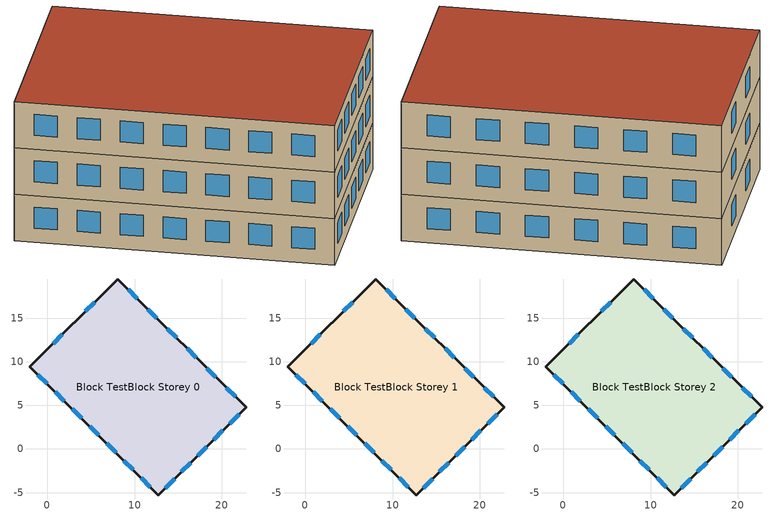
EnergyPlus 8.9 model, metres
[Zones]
Block TestBlock Storey 0
 floor ground (FLOOR_Const): 8.07,19.47 22.77,4.77 12.73,-5.27 -1.97,9.43 z0
 wall outside (WALL_Const): -1.97,9.43 12.73,-5.27 22.77,4.77 8.07,19.47 -1.97,9.43 z0:3.3
 window (WIN_Simple_Clear): 10.32,17.22 9.26,18.28 / 12.57,14.97 11.51,16.03 / 14.82,12.72 13.76,13.78 / 17.08,10.46 16.02,11.52 / 19.33,8.21 18.27,9.27 / 21.58,5.96 20.52,7.02 / 13.52,-4.48 14.58,-3.42 / 15.37,-2.63 16.43,-1.57 / 17.22,-0.78 18.28,0.28 / 19.07,1.07 20.13,2.13 / 20.92,2.92 21.98,3.98 / -1.06,8.52 0,7.46 / 0.91,6.55 1.97,5.49 / 2.88,4.58 3.94,3.52 / 4.85,2.61 5.91,1.55 / 6.82,0.64 7.88,-0.42 / 8.79,-1.33 9.85,-2.39 / 10.76,-3.3 11.82,-4.36 / 1.73,13.13 0.67,12.07 / 5.43,16.83 4.37,15.77 z1:2.5
Block TestBlock Storey 1
 floor to Block TestBlock Storey 0 (FLOOR_Const): 8.07,19.47 22.77,4.77 12.73,-5.27 -1.97,9.43 z3.3
 wall outside (WALL_Const): -1.97,9.43 12.73,-5.27 22.77,4.77 8.07,19.47 -1.97,9.43 z3.3:6.6
 window (WIN_Simple_Clear): 10.32,17.22 9.26,18.28 / 12.57,14.97 11.51,16.03 / 14.82,12.72 13.76,13.78 / 17.08,10.46 16.02,11.52 / 19.33,8.21 18.27,9.27 / 21.58,5.96 20.52,7.02 / 13.52,-4.48 14.58,-3.42 / 15.37,-2.63 16.43,-1.57 / 17.22,-0.78 18.28,0.28 / 19.07,1.07 20.13,2.13 / 20.92,2.92 21.98,3.98 / -1.06,8.52 0,7.46 / 0.91,6.55 1.97,5.49 / 2.88,4.58 3.94,3.52 / 4.85,2.61 5.91,1.55 / 6.82,0.64 7.88,-0.42 / 8.79,-1.33 9.85,-2.39 / 10.76,-3.3 11.82,-4.36 / 1.73,13.13 0.67,12.07 / 5.43,16.83 4.37,15.77 z4.3:5.8
Block TestBlock Storey 2
 floor to Block TestBlock Storey 1 (FLOOR_Const): 8.07,19.47 22.77,4.77 12.73,-5.27 -1.97,9.43 z6.6
 wall outside (WALL_Const): -1.97,9.43 12.73,-5.27 22.77,4.77 8.07,19.47 -1.97,9.43 z6.6:9.9
 window (WIN_Simple_Clear): 10.32,17.22 9.26,18.28 / 12.57,14.97 11.51,16.03 / 14.82,12.72 13.76,13.78 / 17.08,10.46 16.02,11.52 / 19.33,8.21 18.27,9.27 / 21.58,5.96 20.52,7.02 / 13.52,-4.48 14.58,-3.42 / 15.37,-2.63 16.43,-1.57 / 17.22,-0.78 18.28,0.28 / 19.07,1.07 20.13,2.13 / 20.92,2.92 21.98,3.98 / -1.06,8.52 0,7.46 / 0.91,6.55 1.97,5.49 / 2.88,4.58 3.94,3.52 / 4.85,2.61 5.91,1.55 / 6.82,0.64 7.88,-0.42 / 8.79,-1.33 9.85,-2.39 / 10.76,-3.3 11.82,-4.36 / 1.73,13.13 0.67,12.07 / 5.43,16.83 4.37,15.77 z7.6:9.1
 roof outside (ROOF_Const): 22.77,4.77 8.07,19.47 -1.97,9.43 12.73,-5.27 z9.9
[Building]
None: North Axis=45; Terrain=Suburbs; Loads Convergence Tolerance Value=0.04; Temperature Convergence Tolerance Value=0.4; Solar Distribution=FullInteriorAndExterior; Maximum Number of Warmup Days=25; Minimum Number of Warmup Days=6
[Site:Location]
DENVER_STAPLETON_CO_USA_WMO_724690: Latitude=39.77; Longitude=-104.87; Time Zone=-7; Elevation=1611
[SizingPeriod:DesignDay] Day of Month=21; Humidity Condition Type=Wetbulb; Barometric Pressure=83411; Rain Indicator=No; Snow Indicator=No; Daylight Saving Time Indicator=No; Solar Model Indicator=ASHRAEClearSky
Name | Month | Day Type | Maximum DryBulb Temperature | Daily DryBulb Temperature Range | Wetbulb or DewPoint at Maximum DryBulb | Wind Speed | Wind Direction | Sky Clearness
DENVER_STAPLETON Ann Htg 99.6% Condns DB | 12 | WinterDesignDay | -20 | 0 | -20 | 2.3 | 180 | 0
DENVER_STAPLETON Ann Clg .4% Condns DB=>MWB | 7 | SummerDesignDay | 34.1 | 15.2 | 15.8 | 4 | 120 | 1
[MATERIAL] Roughness=MediumRough; Specific Heat=900; Thermal Absorptance=0.9; Solar Absorptance=0.7; Visible Absorptance=0.7
Name | Thickness | Conductivity | Density
OpaqueWall_Mat | 0.2 | 0.1 | 1800
OpaqueRoof_Mat | 0.25 | 0.8 | 2000
OpaqueFloor_Mat | 0.25 | 1.4 | 2200
[WINDOWMATERIAL:SIMPLEGLAZINGSYSTEM]
GLZ_Simple_3Wm2K_SHGC60_VT70: UFactor=3; Solar Heat Gain Coefficient=0.6; Visible Transmittance=0.7
[CONSTRUCTION]
WIN_Simple_Clear: GLZ_Simple_3Wm2K_SHGC60_VT70
WALL_Const: OpaqueWall_Mat
ROOF_Const: OpaqueRoof_Mat
FLOOR_Const: OpaqueFloor_Mat
[ZONE] Type=1; Multiplier=1; Ceiling Height=autocalculate; Volume=autocalculate; Floor Area=autocalculate; Part of Total Floor Area=Yes
Block TestBlock Storey 0; Block TestBlock Storey 1; Block TestBlock Storey 2
[ZONEHVAC:IDEALLOADSAIRSYSTEM] Maximum Heating Supply Air Temperature=50; Minimum Cooling Supply Air Temperature=13; Maximum Heating Supply Air Humidity Ratio=0.0156; Minimum Cooling Supply Air Humidity Ratio=0.0077; Heating Limit=NoLimit; Cooling Limit=NoLimit; Dehumidification Control Type=ConstantSensibleHeatRatio; Cooling Sensible Heat Ratio=0.7; Humidification Control Type=None; Demand Controlled Ventilation Type=None; Outdoor Air Economizer Type=NoEconomizer; Heat Recovery Type=None; Sensible Heat Recovery Effectiveness=0.7; Latent Heat Recovery Effectiveness=0.65
ILS_Block TestBlock Storey 0; ILS_Block TestBlock Storey 1; ILS_Block TestBlock Storey 2
